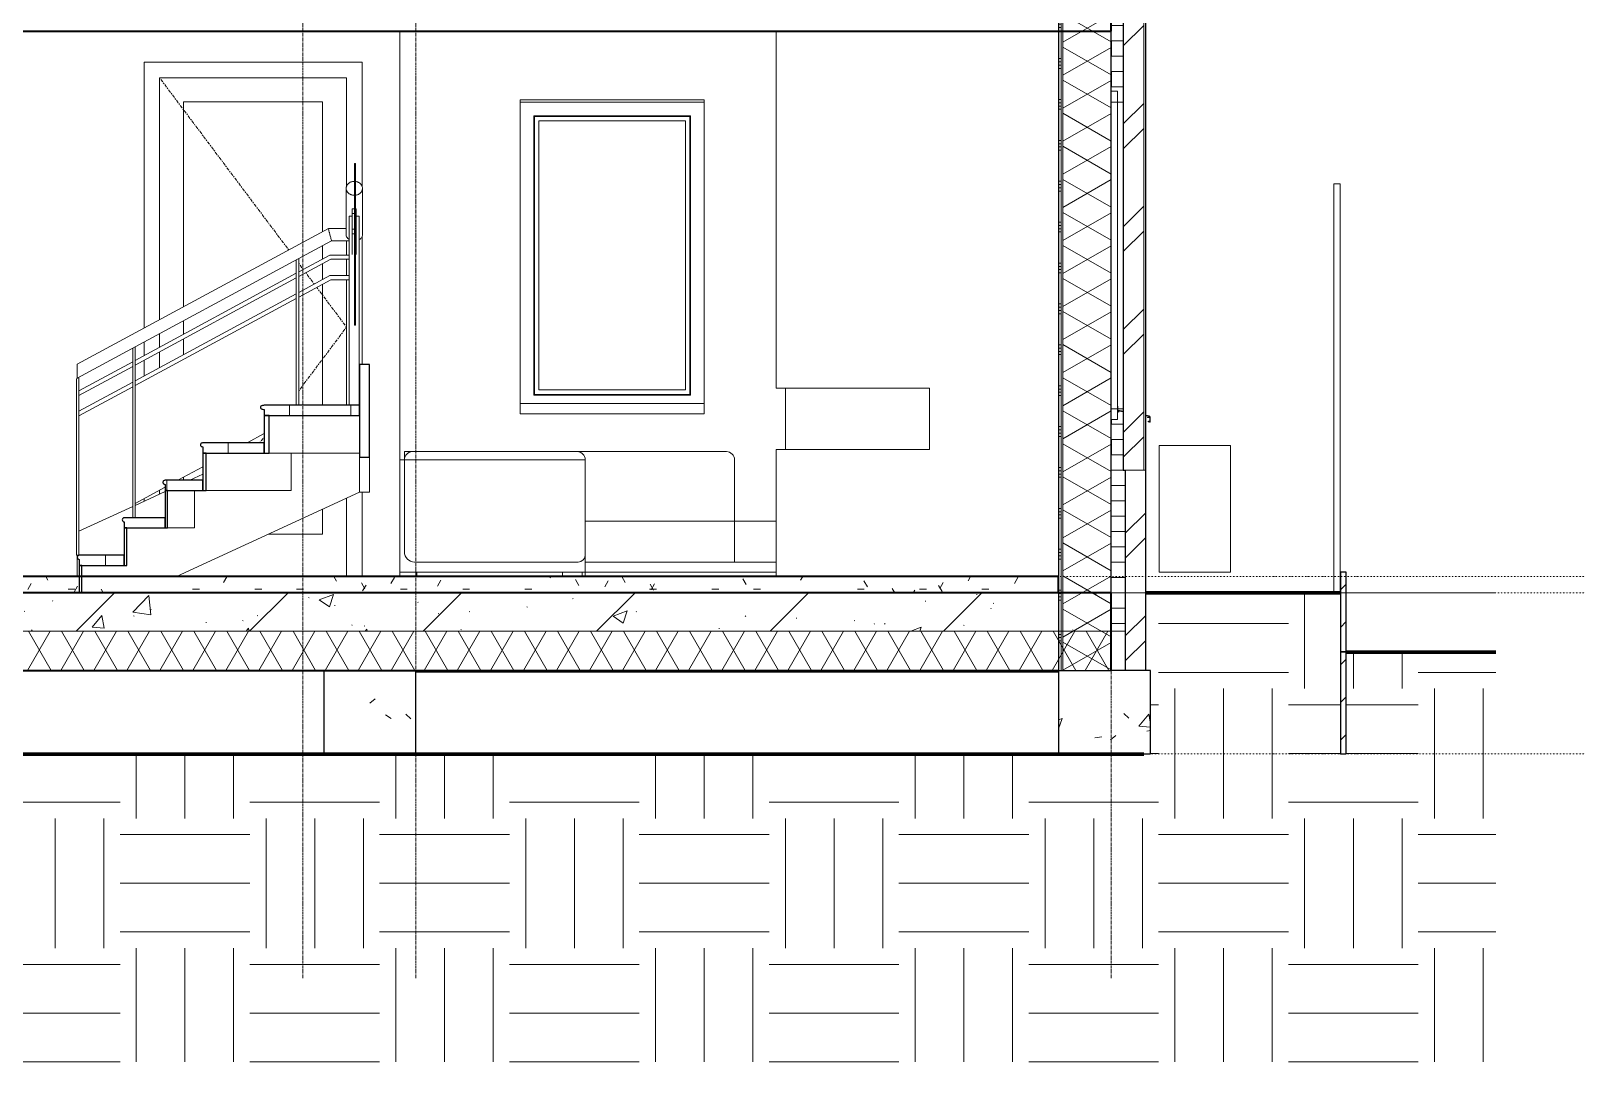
# Model space of a CAD drawing. Header units: millimetres. Extents: x -9562 to 7342, y -2295 to 12491.
# Drawn here: x -263 to 7342, y -2295 to 2747 of the extents above; entities that cross this region are included whole.
import ezdxf

# ---------------------------------------------------------------- set-up
doc = ezdxf.new("R2010")
doc.units = ezdxf.units.MM
for name, pattern in [('Centre', [31.75, 6.35, -4.7625, 15.875, -4.7625]), ('Dash dot', [15.875, 6.35, -4.7625, 0, -4.7625]), ('grid', [24, 15, -3, 3, -3]), ('IMPORT-HIDDEN _2_', [25, 12.5, -12.5])]:
    doc.linetypes.add(name, pattern=pattern)
for name, color, linetype, lineweight in [('A-DOOR', 31, 'Continuous', 9), ('A-DOOR-FRAM', 31, 'Continuous', 9), ('A-FLOR', 192, 'Continuous', 9), ('A-FLOR-HRAL', 11, 'Continuous', 9), ('A-FLOR-LEVL', 51, 'Continuous', 9), ('A-FLOR-MCUT', 51, 'Continuous', 9), ('A-FLOR-PATT', 8, 'Continuous', 35), ('A-GENM', 13, 'Continuous', 9), ('A-WALL', 113, 'Continuous', 9), ('A-WALL-PATT', 111, 'Continuous', 25), ('C-BLDG-PADS', 91, 'Continuous', 9), ('C-TOPO', 7, 'Continuous', 9), ('I-FURN', 30, 'Continuous', 9), ('I-WALL', 2, 'Continuous', 9), ('kaart_114279_503471_50_dwg', 8, 'Continuous', 9), ('PAND', 1, 'Continuous', 9), ('PERCEEL', 250, 'Continuous', 9), ('RASTERVERDELING', 55, 'IMPORT-HIDDEN _2_', 9), ('S-FNDN', 32, 'Continuous', 9), ('S-GRID', 1, 'Continuous', 9), ('S-STRS', 31, 'Continuous', 9)]:
    doc.layers.add(name, color=color, linetype=linetype, lineweight=lineweight)
pattern_1 = [(50, (-1098.65, 2150), (728.737, -63.756), [76.2, -838.2]), (355, (-1098.65, 2150), (-140.97, 764.23), [60.96, -670.56]), (100.451, (-1037.9, 2144.7), (587.77, 700.47), [64.76, -712.36]), (46.184, (-1098.65, 2353.2), (1084.32, -168.17), [114.3, -1257.3]), (96.636, (-1008.3, 2339.2), (949.61, 989.71), [97.14, -1068.54]), (351.184, (-1098.7, 2353.2), (949.62, 989.7), [91.44, -1005.84]), (21, (-997.05, 2302.4), (606.46, -409.06), [76.2, -838.2]), (326, (-997.05, 2302.4), (247.21, 736.75), [60.96, -670.56]), (71.451, (-946.5, 2268.3), (853.67, 327.685), [64.76, -712.36]), (37.5, (-1098.65, 2150), (12.355, 338.22), [33.528, -628.904, 33.528, -647.192, -673.1]), (37.5, (-1098.65, 2150), (12.355, 338.22), [-1343.152, 33.528, -639.572]), (7.5, (-1098.65, 2150), (267.279, 400.722), [33.528, -354.584, 33.528, -613.664, -256.54]), (7.5, (-1098.65, 2150), (267.279, 400.722), [-1035.304, 33.528, -223.012]), (327.5, (-1325.22, 2150), (542.363, -22.915), [33.528, -220.472, 33.528, -758.952, -1051.56]), (327.5, (-1325.22, 2150), (542.363, -22.915), [-1046.48, 33.53, -1018.03]), (317.5, (-1426.8, 2150), (592.517, 101.707), [33.528, -296.672, 33.528, -492.76, -746.76]), (317.5, (-1426.8, 2150), (592.517, 101.707), [-856.49, 33.53, -713.23])]
pattern_2 = [(45, (-1098.65, 2150), (-251.447, 251.447), []), (45, (-1098.65, 2531), (-251.447, 251.447), [])]
pattern_3 = [(90, (-1098.65, 2150), (-300, 2e-14), [])]
pattern_4 = [(0, (-1098.65, 2150), (635, 635), [635, -635]), (0, (-1098.65, 2388.1), (635, 635), [635, -635]), (0, (-1098.65, 2626.25), (635, 635), [635, -635]), (90, (-1019.3, 2705.6), (-635, 635), [635, -635]), (90, (-781.15, 2705.6), (-635, 635), [635, -635]), (90, (-543, 2705.6), (-635, 635), [635, -635])]

# ---------------------------------------------------------------- blocks, each defined once
blk = doc.blocks.new('Doors-Supa_Doors-100_Glass - 36 x 96-1442047-C-C')
at = {"layer": 'A-DOOR', "linetype": 'Centre'}
for p, q in [((997.1, 1676.4), (365.6, 2518.4)), ((1068.6, 1581), (1046.1, 1611)), ((1122, 1509.8), (1080.8, 1564.8)), ((1280, 1299.2), (1134.1, 1493.6)), ((1046.1, 987.4), (1280, 1299.2)), ((855.6, 733.3), (877.3, 762.3))]:
    blk.add_line(p, q, dxfattribs=at)
at = {"layer": 'A-DOOR'}
for p, q in [((483, 1398.6), (483, 2400.9)), ((483, 2400.9), (1162.5, 2400.9)), ((1162.5, 2400.9), (1162.5, 1765.8)), ((1162.5, 1697.6), (1162.5, 1632.6)), ((1162.5, 1608.9), (1162.5, 1531.7)), ((1162.5, 1508.9), (1162.5, 916.7)), ((483, 1264.5), (483, 1330.4)), ((483, 1164.5), (483, 1241.8)), ((483, 550), (483, 565.1)), ((1162.5, 408.2), (1162.5, 286.4)), ((1162.5, 286.4), (897.4, 286.4))]:
    blk.add_line(p, q, dxfattribs=at)
at = {"layer": 'A-DOOR-FRAM'}
for p, q in [((1356.2, 2594.6), (289.4, 2594.6)), ((289.4, 2594.6), (289.4, 1293.7)), ((1356.2, 1987.6), (1356.2, 2594.6)), ((365.6, 1335.1), (365.6, 2518.4)), ((365.6, 2518.4), (1280, 2518.4)), ((1280, 2518.4), (1280, 1987.8)), ((1280, 1721.2), (1280, 1651.2)), ((1356.2, 1115.9), (1356.2, 1742.8)), ((1280, 1631.2), (1280, 1551.2)), ((1280, 1531.2), (1280, 916.7)), ((289.4, 1225.7), (289.4, 1159.8)), ((365.6, 1201), (365.6, 1266.9)), ((365.6, 1101), (365.6, 1178.3)), ((289.4, 1137.1), (289.4, 1059.8)), ((289.4, 460.5), (289.4, 447.1)), ((365.6, 482.2), (365.6, 501.7)), ((1280, 462.2), (1280, 80)), ((1356.2, 80), (1356.2, 491.1))]:
    blk.add_line(p, q, dxfattribs=at)
blk = doc.blocks.new('Couch_-_Soft_Bench_Berto_Salotti_9473_0001 - Couch_-_Soft_Bench_Berto_Salotti_9473_0001-449050-C-C')
at = {"layer": 'I-FURN'}
for p, q in [((1602.8, 690), (1562.8, 690)), ((1562.8, 690), (1562.8, 650.7)), ((2407.8, 690), (1602.8, 690)), ((3137.8, 690), (2407.8, 690)), ((2447.8, 650), (1541, 650)), ((1562.8, 650), (1562.8, 200)), ((2447.8, 100), (2447.8, 650)), ((2447.8, 185), (2447.8, 650)), ((3177.8, 350), (3177.8, 650)), ((2507.8, 350), (2447.8, 350)), ((2507.8, 350), (3117.8, 350)), ((3177.8, 350), (3117.8, 350)), ((3177.8, 350), (3177.8, 150)), ((3237.8, 350), (3177.8, 350)), ((3177.8, 150), (3177.8, 350)), ((3237.8, 350), (3380.8, 350)), ((2447.8, 100), (1541, 100)), ((1612.8, 150), (2412.8, 150)), ((1623.8, 100), (1623.8, 80)), ((2336.7, 80), (2336.7, 100)), ((2432.8, 80), (2432.8, 100)), ((2447.8, 150), (3380.8, 150)), ((3380.8, 100), (2447.8, 100)), ((2447.8, 100), (2447.8, 80)), ((3117.8, 150), (2507.8, 150)), ((3380.8, 150), (3237.8, 150))]:
    blk.add_line(p, q, dxfattribs=at)
for centre, radius, start, end in [((1602.8, 650), 40, 90, 180), ((2407.8, 650), 40, 0, 90), ((3137.8, 650), 40, 0, 90), ((1612.8, 200), 50, 180, 270), ((2412.8, 185), 35, 270, 360)]:
    blk.add_arc(centre, radius, start, end, dxfattribs=at)
blk = doc.blocks.new('Railing - 50 x 12mm-673000-C-C')
at = {"layer": 'A-FLOR-HRAL'}
for p, q in [((-41.2, 1046.9), (-29.2, 1053.4)), ((-41.2, 183.3), (-41.2, 1046.9)), ((-29.2, 1053.4), (-29.2, 183.3)), ((-29.2, 183.3), (-41.2, 183.3))]:
    blk.add_line(p, q, dxfattribs=at)
blk = doc.blocks.new('Railing - 50 x 12mm-673010-C-C')
at = {"layer": 'A-FLOR-HRAL'}
for p, q in [((234.1, 1195.7), (246.1, 1202.2)), ((234.1, 366.7), (234.1, 1195.7)), ((246.1, 1202.2), (246.1, 366.7))]:
    blk.add_line(p, q, dxfattribs=at)
blk = doc.blocks.new('Railing - 800mm-673012-C-C')
at = {"layer": 'A-FLOR-HRAL'}
for p, q in [((877.3, 778.2), (794.3, 733.3)), ((577.8, 616.3), (455, 550)), ((392, 515.9), (246.1, 437.1))]:
    blk.add_line(p, q, dxfattribs=at)
blk = doc.blocks.new('Railing - 50 x 12mm-673014-C-C')
at = {"layer": 'A-FLOR-HRAL'}
for p, q in [((1034.1, 1628), (1046.1, 1634.5)), ((1034.1, 916.7), (1034.1, 1628)), ((1046.1, 1634.5), (1046.1, 916.7))]:
    blk.add_line(p, q, dxfattribs=at)
blk = doc.blocks.new('Railing - 50 x 12mm-673016-C-C')
at = {"layer": 'A-FLOR-HRAL'}
for p, q in [((1292.4, 1842), (1292.4, 916.7)), ((1307.4, 1842), (1292.4, 1842)), ((1342.4, 1842), (1327.4, 1842)), ((1342.4, 916.7), (1342.4, 1842))]:
    blk.add_line(p, q, dxfattribs=at)
blk = doc.blocks.new('Railing - 800mm-673018-C-C')
at = {"layer": 'A-FLOR-HRAL'}
for p, q in [((1319.1, 2099.1), (1319.1, 1413.1)), ((1324.1, 2099.1), (1319.1, 2099.1)), ((1324.1, 1413.1), (1324.1, 2099.1)), ((1319.1, 1413.1), (1319.1, 1308.1)), ((1324.1, 1413.1), (1319.1, 1413.1)), ((1324.1, 1308.1), (1324.1, 1413.1))]:
    blk.add_line(p, q, dxfattribs=at)
at = {"layer": 'A-FLOR-HRAL', "lineweight": 18}
blk.add_line((1319.1, 1308.1), (1324.1, 1308.1), dxfattribs=at)
blk = doc.blocks.new('Railing - Railing-654637-C-C')
at = {"layer": 'A-FLOR-HRAL'}
for p, q in [((1278, 1977.9), (1278, 1751.2)), ((1358, 1751.2), (1358, 1977.9)), ((1307.4, 1855.3), (1307.4, 1777.9)), ((1327.4, 1855.3), (1327.4, 1777.9)), ((1191.1, 1781.2), (-37.2, 1117.4)), ((1278.1, 1781.2), (1191.1, 1781.2)), ((1307.4, 1755.3), (1307.4, 1653.5)), ((1327.4, 1755.3), (1327.4, 1653.5)), ((-37.2, 1049.2), (1206.3, 1721.2)), ((1206.3, 1721.2), (1292.4, 1721.2)), ((1198.7, 1651.2), (1046.1, 1568.8)), ((1203.8, 1631.2), (1046.1, 1546)), ((1292.4, 1651.2), (1198.7, 1651.2)), ((1292.4, 1631.2), (1203.8, 1631.2)), ((1034.1, 1562.3), (246.1, 1136.4)), ((1034.1, 1539.5), (246.1, 1113.7)), ((1198.7, 1551.2), (1046.1, 1468.8)), ((1203.8, 1531.2), (1046.1, 1446)), ((1292.4, 1551.2), (1198.7, 1551.2)), ((1292.4, 1531.2), (1203.8, 1531.2)), ((1034.1, 1462.3), (246.1, 1036.4)), ((1034.1, 1439.5), (246.1, 1013.7)), ((234.1, 1130), (-29.2, 987.7)), ((234.1, 1107.2), (-29.2, 964.9)), ((234.1, 1030), (-29.2, 887.7)), ((234.1, 1007.2), (-29.2, 864.9))]:
    blk.add_line(p, q, dxfattribs=at)
at = {"layer": 'A-FLOR-HRAL', "lineweight": 18}
for p, q in [((1319.1, 1877.9), (1307.4, 1877.9)), ((1307.4, 1877.9), (1307.4, 1855.3)), ((1307.4, 1855.3), (1319.1, 1855.3)), ((1327.4, 1877.9), (1324.1, 1877.9)), ((1324.1, 1855.3), (1327.4, 1855.3)), ((1327.4, 1855.3), (1327.4, 1877.9)), ((1319.1, 1777.9), (1307.4, 1777.9)), ((1307.4, 1777.9), (1307.4, 1755.3)), ((1307.4, 1755.3), (1319.1, 1755.3)), ((1327.4, 1777.9), (1324.1, 1777.9)), ((1324.1, 1755.3), (1327.4, 1755.3)), ((1327.4, 1755.3), (1327.4, 1777.9))]:
    blk.add_line(p, q, dxfattribs=at)
for points, knots in [([(1318, 2011.9), (1315.2, 2011.9), (1309.7, 2011.4), (1301.6, 2009.2), (1294.1, 2005.5), (1288.9, 2001.4), (1285.6, 1997.9), (1283.6, 1995.4), (1282, 1992.8), (1280.6, 1990), (1279.4, 1987.1), (1278.4, 1983.1), (1278, 1980), (1278, 1977.9)], [0, 0, 0, 0, 0.142857, 0.285714, 0.428571, 0.571429, 0.625, 0.678571, 0.732143, 0.785714, 0.839286, 0.892857, 1, 1, 1, 1]), ([(1278, 1977.9), (1278, 1975.1), (1278.6, 1971), (1280.5, 1965.8), (1282.5, 1962.1), (1284.9, 1958.7), (1287.7, 1955.6), (1290.8, 1952.9), (1294.8, 1950.1), (1298.8, 1948), (1302.7, 1946.5), (1306.7, 1945.2), (1311.8, 1944.2), (1315.9, 1943.9), (1318, 1943.9)], [0, 0, 0, 0, 0.142857, 0.214286, 0.285714, 0.357143, 0.428571, 0.5, 0.571429, 0.678571, 0.732143, 0.785714, 0.892857, 1, 1, 1, 1]), ([(1324.1, 1944.3), (1324.9, 1944.4), (1328.3, 1945), (1334.4, 1946.6), (1341.9, 1950.3), (1347.1, 1954.4), (1350.4, 1957.9), (1352.4, 1960.4), (1354, 1963), (1355.4, 1965.8), (1356.6, 1968.7), (1357.6, 1972.7), (1358, 1975.8), (1358, 1977.9)], [0.1053479, 0.1053479, 0.1053479, 0.1053479, 0.1428571, 0.2857143, 0.4285714, 0.5714286, 0.625, 0.6785714, 0.7321429, 0.7857143, 0.8392857, 0.8928571, 1, 1, 1, 1]), ([(1358, 1977.9), (1358, 1980.7), (1357.4, 1984.8), (1355.5, 1990), (1353.5, 1993.7), (1351.1, 1997.1), (1348.3, 2000.2), (1345.2, 2002.9), (1341.2, 2005.7), (1337.2, 2007.8), (1333.4, 2009.3), (1329.3, 2010.6), (1326.3, 2011.2), (1324.2, 2011.5)], [0, 0, 0, 0, 0.1428571, 0.2142857, 0.2857143, 0.3571429, 0.4285714, 0.5, 0.5714286, 0.6785714, 0.7321429, 0.7857143, 0.8928571, 0.8928571, 0.8928571, 0.8928571])]:
    blk.add_open_spline(points, degree=3, knots=knots, dxfattribs=at)
at = {"layer": 'A-FLOR-HRAL'}
for points, knots in [([(1198.7, 1751.2), (1198.2, 1753.5), (1197, 1758), (1194.9, 1766.5), (1192.8, 1774.6), (1191.4, 1780.1), (1191.1, 1781.2), (1191.1, 1781.2)], [0, 0, 0, 0, 0.142857, 0.285714, 0.571429, 0.785714, 1, 1, 1, 1]), ([(1206.3, 1721.2), (1206.3, 1721.2), (1205.8, 1723.3), (1203.8, 1731.2), (1201.3, 1741.1), (1199.6, 1747.9), (1198.7, 1751.2)], [0, 0, 0, 0, 0.285714, 0.571429, 0.785714, 1, 1, 1, 1]), ([(1292.3, 1728.2), (1290.3, 1729.5), (1285.2, 1733.4), (1279.5, 1741.1), (1278, 1747.9), (1278, 1751.2)], [0.4436754, 0.4436754, 0.4436754, 0.4436754, 0.5714286, 0.7857143, 1, 1, 1, 1]), ([(1358, 1751.2), (1358, 1749), (1357.3, 1744.5), (1353.4, 1736), (1347.6, 1730.6), (1342.9, 1727.8)], [0, 0, 0, 0, 0.1428571, 0.2857143, 0.5714286, 0.5714286, 0.5714286, 0.5714286]), ([(-37.2, 1083.3), (-37.2, 1085.9), (-37.2, 1091), (-37.2, 1098.3), (-37.2, 1104.8), (-37.2, 1111.1), (-37.2, 1115.2), (-37.2, 1117.1), (-37.2, 1117.4), (-37.2, 1117.4)], [0, 0, 0, 0, 0.142857, 0.285714, 0.428571, 0.571429, 0.785714, 0.892857, 1, 1, 1, 1]), ([(-37.2, 1049.2), (-37.2, 1049.2), (-37.2, 1049.8), (-37.2, 1052.4), (-37.2, 1056.4), (-37.2, 1062.8), (-37.2, 1070.2), (-37.2, 1077.6), (-37.2, 1081.4), (-37.2, 1083.3)], [0, 0, 0, 0, 0.142857, 0.285714, 0.428571, 0.571429, 0.785714, 0.892857, 1, 1, 1, 1])]:
    blk.add_open_spline(points, degree=3, knots=knots, dxfattribs=at)
for name in ['Railing - 800mm-673018-C-C', 'Railing - 50 x 12mm-673016-C-C', 'Railing - 50 x 12mm-673014-C-C', 'Railing - 50 x 12mm-673010-C-C', 'Railing - 50 x 12mm-673000-C-C', 'Railing - 800mm-673012-C-C']:
    blk.add_blockref(name, (0, 0))
blk = doc.blocks.new('Top Rail Type - Top Rail_Internal_-654664-C-C')
at = {"layer": 'A-FLOR-HRAL'}
for p, q in [((1278, 1977.9), (1278, 1751.2)), ((1358, 1751.2), (1358, 1977.9)), ((1191.1, 1781.2), (-37.2, 1117.4)), ((1278.1, 1781.2), (1191.1, 1781.2)), ((-37.2, 1049.2), (1206.3, 1721.2)), ((1206.3, 1721.2), (1292.4, 1721.2))]:
    blk.add_line(p, q, dxfattribs=at)
for points, knots in [([(1318, 2011.9), (1315.2, 2011.9), (1309.7, 2011.4), (1301.6, 2009.2), (1294.1, 2005.5), (1288.9, 2001.4), (1285.6, 1997.9), (1283.6, 1995.4), (1282, 1992.8), (1280.6, 1990), (1279.4, 1987.1), (1278.4, 1983.1), (1278, 1980), (1278, 1977.9)], [0, 0, 0, 0, 0.142857, 0.285714, 0.428571, 0.571429, 0.625, 0.678571, 0.732143, 0.785714, 0.839286, 0.892857, 1, 1, 1, 1]), ([(1278, 1977.9), (1278, 1975.1), (1278.6, 1971), (1280.5, 1965.8), (1282.5, 1962.1), (1284.9, 1958.7), (1287.7, 1955.6), (1290.8, 1952.9), (1294.8, 1950.1), (1298.8, 1948), (1302.7, 1946.5), (1306.7, 1945.2), (1311.8, 1944.2), (1315.9, 1943.9), (1318, 1943.9)], [0, 0, 0, 0, 0.142857, 0.214286, 0.285714, 0.357143, 0.428571, 0.5, 0.571429, 0.678571, 0.732143, 0.785714, 0.892857, 1, 1, 1, 1]), ([(1324.1, 1944.3), (1324.9, 1944.4), (1328.3, 1945), (1334.4, 1946.6), (1341.9, 1950.3), (1347.1, 1954.4), (1350.4, 1957.9), (1352.4, 1960.4), (1354, 1963), (1355.4, 1965.8), (1356.6, 1968.7), (1357.6, 1972.7), (1358, 1975.8), (1358, 1977.9)], [0.1053479, 0.1053479, 0.1053479, 0.1053479, 0.1428571, 0.2857143, 0.4285714, 0.5714286, 0.625, 0.6785714, 0.7321429, 0.7857143, 0.8392857, 0.8928571, 1, 1, 1, 1]), ([(1358, 1977.9), (1358, 1980.7), (1357.4, 1984.8), (1355.5, 1990), (1353.5, 1993.7), (1351.1, 1997.1), (1348.3, 2000.2), (1345.2, 2002.9), (1341.2, 2005.7), (1337.2, 2007.8), (1333.4, 2009.3), (1329.3, 2010.6), (1326.3, 2011.2), (1324.2, 2011.5)], [0, 0, 0, 0, 0.1428571, 0.2142857, 0.2857143, 0.3571429, 0.4285714, 0.5, 0.5714286, 0.6785714, 0.7321429, 0.7857143, 0.8928571, 0.8928571, 0.8928571, 0.8928571]), ([(1198.7, 1751.2), (1198.2, 1753.5), (1197, 1758), (1194.9, 1766.5), (1192.8, 1774.6), (1191.4, 1780.1), (1191.1, 1781.2), (1191.1, 1781.2)], [0, 0, 0, 0, 0.142857, 0.285714, 0.571429, 0.785714, 1, 1, 1, 1]), ([(1206.3, 1721.2), (1206.3, 1721.2), (1205.8, 1723.3), (1203.8, 1731.2), (1201.3, 1741.1), (1199.6, 1747.9), (1198.7, 1751.2)], [0, 0, 0, 0, 0.285714, 0.571429, 0.785714, 1, 1, 1, 1]), ([(1292.3, 1728.2), (1290.3, 1729.5), (1285.2, 1733.4), (1279.5, 1741.1), (1278, 1747.9), (1278, 1751.2)], [0.4436754, 0.4436754, 0.4436754, 0.4436754, 0.5714286, 0.7857143, 1, 1, 1, 1]), ([(1358, 1751.2), (1358, 1749), (1357.3, 1744.5), (1353.4, 1736), (1347.6, 1730.6), (1342.9, 1727.8)], [0, 0, 0, 0, 0.1428571, 0.2857143, 0.5714286, 0.5714286, 0.5714286, 0.5714286]), ([(-37.2, 1083.3), (-37.2, 1085.9), (-37.2, 1091), (-37.2, 1098.3), (-37.2, 1104.8), (-37.2, 1111.1), (-37.2, 1115.2), (-37.2, 1117.1), (-37.2, 1117.4), (-37.2, 1117.4)], [0, 0, 0, 0, 0.142857, 0.285714, 0.428571, 0.571429, 0.785714, 0.892857, 1, 1, 1, 1]), ([(-37.2, 1049.2), (-37.2, 1049.2), (-37.2, 1049.8), (-37.2, 1052.4), (-37.2, 1056.4), (-37.2, 1062.8), (-37.2, 1070.2), (-37.2, 1077.6), (-37.2, 1081.4), (-37.2, 1083.3)], [0, 0, 0, 0, 0.142857, 0.285714, 0.428571, 0.571429, 0.785714, 0.892857, 1, 1, 1, 1])]:
    blk.add_open_spline(points, degree=3, knots=knots, dxfattribs=at)
blk = doc.blocks.new('kaart_114279_503471_50_dwg-1497297-C-C')
at = {"layer": 'PAND', "flags": 128}
for points in [[(-5721.6, 0), (219.6, 0), (-1141.1, 0), (-6922, 0)], [(-3309.2, 0), (4734, 0), (4869.2, 0)], [(5019.2, 0), (5085.1, 0), (5019.2, 0)]]:
    blk.add_lwpolyline(points, dxfattribs=at)
at = {"layer": 'PERCEEL'}
blk.add_line((6901.5, 0), (6535.5, 0), dxfattribs=at)
at = {"layer": 'PERCEEL', "flags": 128}
for points in [[(-6922, 0), (1737.3, 0), (6535.5, 0), (6515.4, 0), (6142, 0)], [(-6833.7, 0), (-6658.3, 0), (-3428.6, 0), (-3386.5, 0), (4330.7, 0), (5673.9, 0), (1737.3, 0), (-6922, 0)], [(6901.5, 0), (5673.9, 0), (4330.7, 0), (-3386.5, 0), (-2931, 0), (6901.5, 0)], [(6535.5, 0), (1737.3, 0), (5673.9, 0), (6901.5, 0)], [(6142, 0), (6515.4, 0), (6535.5, 0), (6901.5, 0)]]:
    blk.add_lwpolyline(points, dxfattribs=at)
at = {"layer": 'RASTERVERDELING'}
blk.add_line((-6922, 0), (6901.5, 0), dxfattribs=at)
blk = doc.blocks.new('KOZIJN_TYPE_B vast raam - KOZIJN_TYPE_B vast raam-2988333-C-C')
at = {"layer": 'A-GENM'}
for p, q in [((5050.2, 2453), (5019.2, 2453)), ((5050.2, 2400), (5050.2, 2453)), ((5019.2, 2400), (5050.2, 2400)), ((5050.2, 900), (5050.2, 2400)), ((5050.2, 2400), (5079.2, 2400)), ((5050.2, 900), (5019.2, 900)), ((5019.2, 847), (5050.2, 847)), ((5050.2, 847), (5050.2, 900)), ((5079.2, 900), (5050.2, 900))]:
    blk.add_line(p, q, dxfattribs=at)
blk = doc.blocks.new('EB_Boiler_stiebel_eltron_buitenunit - EB_Boiler_stiebel_eltron_buitenunit-1706381-C-C')
at = {"layer": 'A-GENM'}
for p, q in [((5254.2, 720), (5604.2, 720)), ((5254.2, 100), (5254.2, 720)), ((5604.2, 720), (5604.2, 100)), ((5604.2, 100), (5254.2, 100))]:
    blk.add_line(p, q, dxfattribs=at)
blk = doc.blocks.new('41_ISR_lb_vebo_waterslag_10_graden - WS60 160-1703960-C-C')
at = {"layer": 'A-GENM'}
for p, q in [((5051.9, 912), (5050.3, 912)), ((5050.3, 900), (5050.3, 884)), ((5050.3, 884), (5057.5, 882.7)), ((5051.9, 892.3), (5051.9, 912)), ((5079.2, 887.4), (5051.9, 892.3)), ((5051.9, 885.3), (5051.9, 890.2)), ((5051.9, 890.2), (5079.2, 885.4)), ((5057.6, 884.3), (5051.9, 885.3)), ((5057.5, 882.7), (5057.6, 884.3)), ((5206.2, 865.1), (5189.2, 868)), ((5189.2, 866), (5204.1, 863.4)), ((5204.1, 858.7), (5197.7, 859.3)), ((5197.7, 859.3), (5197.7, 857.7)), ((5197.7, 857.7), (5205.7, 857)), ((5200.4, 835.5), (5200.4, 838.4)), ((5200.4, 838.4), (5201.3, 838.4)), ((5201.3, 838.4), (5200.4, 838.4)), ((5200.4, 838.4), (5200.4, 835.5)), ((5201.3, 838.4), (5201.9, 836.9)), ((5201.9, 836.9), (5201.3, 838.4)), ((5201.9, 836.9), (5204.1, 836.5)), ((5204.1, 836.5), (5201.9, 836.9)), ((5204.1, 863.4), (5204.1, 858.7)), ((5205.7, 839.6), (5204.1, 839.9)), ((5204.1, 839.9), (5204.1, 836.5)), ((5205.7, 857), (5205.7, 863.5)), ((5205.7, 836.2), (5205.7, 839.6)), ((5208.7, 860.1), (5208.7, 837.4)), ((5210.3, 837.3), (5210.3, 860.1)), ((5200.4, 835.5), (5206.8, 834.4)), ((5205.7, 836.2), (5207, 836)), ((5207, 836), (5205.7, 836.2))]:
    blk.add_line(p, q, dxfattribs=at)
for centre, radius, start, end in [((5205.3, 860.1), 3.4, 0, 83.24574), ((5205.3, 860.1), 3.4, 0, 83.24574), ((5205.3, 860.1), 5, 0, 80), ((5205.3, 860.1), 5, 0, 80), ((5207.3, 837.3), 3, 260.00944, 0), ((5207.3, 837.3), 3, 260.00944, 0), ((5207.3, 837.4), 1.42, 259.98087, 0), ((5207.3, 837.4), 1.42, 259.98087, 0)]:
    blk.add_arc(centre, radius, start, end, dxfattribs=at)
blk = doc.blocks.new('42_ISR_lb_vensterbank - 42_ISR_lb_vensterbank 280-1707394-C-C')
at = {"layer": 'A-GENM'}
for p, q in [((3029.2, 925), (2129.2, 925)), ((2129.2, 925), (2129.2, 910)), ((3029.2, 910), (3029.2, 925)), ((2129.2, 890), (2129.2, 910)), ((2129.2, 890), (2129.2, 875)), ((2129.2, 875), (3029.2, 875)), ((3029.2, 910), (3029.2, 890)), ((3029.2, 875), (3029.2, 890))]:
    blk.add_line(p, q, dxfattribs=at)

msp = doc.modelspace()

# ---------------------------------------------------------------- hatches: boundary and pattern name
at = {"layer": 'A-FLOR-PATT', "lineweight": 9}
h = msp.add_hatch(dxfattribs=at)
h.set_pattern_fill('FP_30', color=256, style=0, pattern_type=2)
h.set_pattern_definition([(0, (-1098.65, 2150), (406.4, 101.6), [33.528, -271.272, 33.528, -271.272, -1625.6]), (0, (-1098.65, 2150), (406.4, 101.6), [-609.6, 33.528, -576.072, 33.528, -271.272, -711.2]), (0, (-1098.65, 2150), (406.4, 101.6), [-1524, 33.528, -169.672, 33.528, -474.472]), (120, (-946.25, 2200.8), (-291.1882, 301.1527), [33.528, -271.272, 33.528, -271.272, -1625.6]), (120, (-946.25, 2200.8), (-291.1882, 301.1527), [-609.6, 33.528, -576.072, 33.528, -271.272, -711.2]), (120, (-946.25, 2200.8), (-291.1882, 301.1527), [-1524, 33.528, -169.672, 33.528, -474.472]), (240, (-895.46, 2404), (-115.2118, -402.7527), [33.528, -271.272, 33.528, -271.272, -1625.6]), (240, (-895.46, 2404), (-115.2118, -402.7527), [-609.6, 33.528, -576.072, 33.528, -271.272, -711.2]), (240, (-895.46, 2404), (-115.2118, -402.7527), [-1524, 33.528, -169.672, 33.528, -474.472])])
h.paths.add_polyline_path([(-4237.2, 0), (4762.7, 0), (4762.7, 80), (-4237.2, 80), (-4237.2, 15.4)])
h = msp.add_hatch(dxfattribs=at)
h.set_pattern_fill('FP_8', color=256, style=0, pattern_type=2)
h.set_pattern_definition([(45, (-1098.65, 2150), (-424.264, 424.264), []), (50, (-1098.65, 2150), (717.26, -62.75), [75, -825]), (355, (-1098.65, 2150), (-138.75, 752.19), [60, -660]), (100.451, (-1038.9, 2144.8), (578.514, 689.436), [63.74, -701.14]), (46.184, (-1098.65, 2350), (1067.24, -165.52), [112.5, -1237.5]), (96.636, (-1009.7, 2336.2), (934.66, 974.12), [95.61, -1051.71]), (351.184, (-1098.7, 2350), (934.67, 974.12), [90, -990]), (21, (-998.65, 2300), (596.907, -402.62), [75, -825]), (326, (-998.65, 2300), (243.316, 725.15), [60, -660]), (71.451, (-948.9, 2266.45), (840.225, 322.525), [63.74, -701.14]), (37.5, (-1098.65, 2150), (12.16, 332.894), [3.353, -648.647, 3.353, -666.647, -662.5]), (37.5, (-1098.65, 2150), (12.16, 332.894), [-1322, 3.353, -659.147]), (7.5, (-1098.65, 2150), (263.07, 394.412), [3.353, -378.647, 3.353, -633.647, -252.5]), (7.5, (-1098.65, 2150), (263.07, 394.412), [-1019, 3.353, -249.147]), (327.5, (-1321.65, 2150), (533.822, -22.555), [3.353, -246.647, 3.353, -776.647, -1035]), (327.5, (-1321.65, 2150), (533.822, -22.555), [-1030, 3.353, -1031.647]), (317.5, (-1421.65, 2150), (583.186, 100.105), [3.353, -321.647, 3.353, -514.647, -735]), (317.5, (-1421.65, 2150), (583.186, 100.105), [-843, 3.353, -731.647]), (317.5, (-1421.65, 2150), (583.186, 100.105), [3.353, -321.647, 3.353, -514.647, -735]), (317.5, (-1421.65, 2150), (583.186, 100.105), [-843, 3.353, -731.647])])
h.paths.add_polyline_path([(-4493.7, -188), (5019.2, -188), (5019.2, 0), (-4493.7, 0), (-4493.7, -100.1)])
h = msp.add_hatch(dxfattribs=at)
h.set_pattern_fill('FP_7', color=256, angle=-30, style=0, pattern_type=2)
h.set_pattern_definition([(240, (262.75, 0.0004), (121.2436, -70), []), (300, (262.75, 0.0004), (121.2436, 70), [])])
h.paths.add_polyline_path([(-4493.7, -380), (5019.2, -380), (5019.2, -188), (-4493.7, -188), (-4493.7, -215.6)])
at = {"layer": 'A-WALL-PATT', "lineweight": 9}
h = msp.add_hatch(dxfattribs=at)
h.set_pattern_fill('FP_6', color=256, style=0, pattern_type=2)
h.set_pattern_definition([(360, (4762.73, 3812.26), (4e-13, 200), []), (360, (4762.73, 3796.26), (4e-13, 200), []), (360, (4762.73, 3780.26), (4e-13, 200), []), (360, (4762.73, 3764.26), (4e-13, 200), [])])
h.paths.add_polyline_path([(4775.2, -380), (4775.2, 7657.8), (4762.7, 7657.8), (4762.8, 5662), (4767.8, 5662), (4767.8, 2962), (4762.7, 2962), (4762.7, -380)])
h = msp.add_hatch(dxfattribs=at)
h.set_pattern_fill('FP_5', color=256, angle=-30, style=0, pattern_type=2)
h.set_pattern_definition([(330, (4762.73, 3812.26), (70, 121.2436), []), (30, (4762.73, 3812.26), (-70, 121.2436), [])])
h.paths.add_polyline_path([(5019.2, -380), (5019.2, 7657.8), (4784.2, 7657.8), (4784.2, -380)])
h = msp.add_hatch(dxfattribs=at)
h.set_pattern_fill('FP_16', color=256, style=0, pattern_type=2)
h.set_pattern_definition(pattern_2)
h.paths.add_polyline_path([(5089.2, 600), (5179.2, 600), (5179.2, 4467.2), (5079.2, 4467.2), (5079.2, 600)])
h = msp.add_hatch(dxfattribs=at)
h.set_pattern_fill('FP_15', color=256, style=0, pattern_type=2)
h.set_pattern_definition([(0, (5134.23, 0), (0, 75), []), (90, (5134.23, 0), (-112.5, 75), [75, -75])])
h.paths.add_polyline_path([(5051.9, 890.2), (5051.9, 885.3), (5057.6, 884), (5057.5, 882.7), (5050.3, 884), (5051.8, 890)])
h.paths.add_polyline_path([(5051.9, 892.3), (5079.2, 887.4), (5079.2, 900), (5051.9, 900)])
h.paths.add_polyline_path([(5079.2, 600), (5079.2, 885.4), (5051.9, 890.2), (5051.4, 890), (5050.3, 890), (5050.2, 847), (5019.2, 847), (5019.2, 600)])
h.paths.add_polyline_path([(5069.2, 2400), (5079.2, 2400), (5079.2, 3652.1), (5019.2, 3652.1), (5019.2, 2453), (5050.2, 2453), (5050.2, 2400), (5052.2, 2400)])
h = msp.add_hatch(dxfattribs=at)
h.set_pattern_fill('FP_18', color=256, style=0, pattern_type=2)
h.set_pattern_definition([(0, (1739.26, 0), (0, 75), []), (90, (1739.26, 0), (-112.5, 75), [75, -75])])
h.paths.add_polyline_path([(5019.2, -188), (5089.2, -188), (5089.2, 600), (5019.2, 600), (5019.2, 0)])
h = msp.add_hatch(dxfattribs=at)
h.set_pattern_fill('FP_16', color=256, style=0, pattern_type=2)
h.set_pattern_definition(pattern_2)
h.paths.add_polyline_path([(5173.6, -380), (5189.2, -380), (5189.2, 600), (5089.2, 600), (5089.2, -380)])
h = msp.add_hatch(dxfattribs=at)
h.set_pattern_fill('FP_34', color=256, style=0, pattern_type=2)
h.set_pattern_definition([(45, (-1098.65, 2150), (-91.9239, 91.9239), [])])
h.paths.add_polyline_path([(6170, -788), (6170, 100), (6142, 100), (6142, -788)])
h = msp.add_hatch(dxfattribs=at)
h.set_pattern_fill('FP_9', color=256, style=0, pattern_type=2)
h.set_pattern_definition(pattern_1)
h.paths.add_polyline_path([(1619.5, -788), (1619.5, -380), (1169.5, -380), (1169.5, -788)])
h = msp.add_hatch(dxfattribs=at)
h.set_pattern_fill('FP_9', color=256, style=0, pattern_type=2)
h.set_pattern_definition(pattern_1)
h.paths.add_polyline_path([(5212.8, -788), (5212.8, -380), (4762.8, -380), (4762.8, -788)])
at = {"layer": 'C-TOPO'}
h = msp.add_hatch(dxfattribs=at)
h.set_pattern_fill('FP_28', color=256, style=0, pattern_type=2)
h.set_pattern_definition(pattern_4)
h.paths.add_polyline_path([(5212.8, -2294.8), (6142, -2294.8), (6142, 0), (5189.2, 0), (5189.2, -380), (5212.8, -380), (5212.8, -788), (5179.2, -788), (5179.2, -2294.8)])
h = msp.add_hatch(dxfattribs=at)
h.set_pattern_fill('FP_28', color=256, style=0, pattern_type=2)
h.set_pattern_definition(pattern_4)
h.paths.add_polyline_path([(6142, -2294.8), (6901.5, -2294.8), (6901.5, -290.2), (6170, -290.2), (6170, -788), (6142, -788)])
h = msp.add_hatch(dxfattribs=at)
h.set_pattern_fill('FP_28', color=256, style=0, pattern_type=2)
h.set_pattern_definition(pattern_4)
h.paths.add_polyline_path([(3445.7, -2294.8), (5179.2, -2294.8), (5179.2, -790.2), (-4663.7, -790.2), (-4663.7, -2294.8), (2417.1, -2294.8)])
at = {"layer": 'S-STRS'}
h = msp.add_hatch(dxfattribs=at)
h.set_pattern_fill('FP_19', color=256, style=0, pattern_type=2)
h.set_pattern_definition(pattern_3)
h.paths.add_polyline_path([(1342.8, 866.7), (1342.8, 916.7), (869.6, 915.8), (863.2, 913.4), (859.3, 909.8), (859.3, 903.6), (863.2, 900), (869.6, 897.5), (877.3, 896.7), (877.3, 866.7), (1285.7, 866.7)])
h = msp.add_hatch(dxfattribs=at)
h.set_pattern_fill('FP_19', color=256, style=0, pattern_type=2)
h.set_pattern_definition(pattern_3)
h.paths.add_polyline_path([(577.8, 683.3), (877.3, 683.3), (877.3, 733.3), (572.1, 732.2), (567.6, 729), (566.2, 726.9), (566.2, 719.8), (569.6, 715.8), (574.8, 713.6), (577.8, 713.3), (577.8, 708.5)])
h = msp.add_hatch(dxfattribs=at)
h.set_pattern_fill('FP_19', color=256, style=0, pattern_type=2)
h.set_pattern_definition(pattern_3)
h.paths.add_polyline_path([(475.8, 500), (577.8, 500), (577.8, 550), (387.2, 548.9), (383.5, 545.7), (382.4, 543.5), (383.5, 534.3), (387.2, 531.1), (392, 530), (392, 500), (421.8, 500)])
h = msp.add_hatch(dxfattribs=at)
h.set_pattern_fill('FP_19', color=256, style=0, pattern_type=2)
h.set_pattern_definition(pattern_3)
h.paths.add_polyline_path([(-10.2, 133.3), (192.8, 133.3), (192.8, 183.3), (-27.2, 183.3), (-35.9, 178.3), (-35.9, 168.3), (-27.2, 163.3), (-27.2, 133.3)])

# ---------------------------------------------------------------- linework, layer by layer
at = {"layer": 'A-FLOR', "lineweight": 35}
for p, q in [((5019.2, 2747), (5019.2, 3000)), ((-4493.7, 2747), (5019.2, 2747)), ((4762.7, 80), (-1234.2, 80)), ((4762.7, 0), (4762.7, 80)), ((5019.2, 0), (-4493.7, 0)), ((5019.2, -380), (5019.2, 0)), ((-4237.2, -380), (4762.8, -380))]:
    msp.add_line(p, q, dxfattribs=at)
at = {"layer": 'A-FLOR-LEVL', "linetype": 'Dash dot'}
for p, q in [((-7482.7, 80), (7342, 80)), ((-7482.7, 0), (7342, 0)), ((-7482.7, -788), (7342, -788))]:
    msp.add_line(p, q, dxfattribs=at)
at = {"layer": 'A-FLOR-MCUT'}
msp.add_line((5019.2, -188), (-4493.7, -188), dxfattribs=at)
at = {"layer": 'A-GENM'}
for p, q in [((3029.2, 2400), (2129.2, 2400)), ((2196.2, 2333), (2962.2, 2333)), ((2196.2, 2333), (2196.2, 967)), ((2959.2, 2330), (2199.2, 2330)), ((2199.2, 2330), (2199.2, 970.2)), ((2221.2, 2308), (2937.2, 2308)), ((2221.2, 992.2), (2221.2, 2308)), ((2937.2, 2308), (2937.2, 992.2)), ((2959.2, 970.2), (2959.2, 2330)), ((2962.2, 967), (2962.2, 2333)), ((2221.2, 992.2), (2937.2, 992.2)), ((2962.2, 967), (2196.2, 967)), ((2959.2, 970.2), (2199.2, 970.2))]:
    msp.add_line(p, q, dxfattribs=at)
at = {"layer": 'A-WALL', "lineweight": 25}
for p, q in [((5079.2, 7687.2), (5079.2, 600)), ((5189.2, -380), (5189.2, 4467.2)), ((5079.2, 600), (5089.2, 600)), ((5089.2, 600), (5089.2, -380)), ((6170, 100), (6142, 100)), ((6142, 100), (6142, -788)), ((6170, -788), (6170, 100)), ((6142, -788), (6170, -788))]:
    msp.add_line(p, q, dxfattribs=at)
at = {"layer": 'A-WALL'}
for p, q in [((4775.2, -380), (4775.2, 7657.8)), ((4784.2, -380), (4784.2, 7657.8)), ((5179.2, 4467.2), (5179.2, 600)), ((6109.6, 0), (6109.6, 2000)), ((6139.6, 2000), (6109.6, 2000)), ((6139.6, 2000), (6139.6, 0)), ((5019.2, 600), (5079.2, 600)), ((5189.2, 600), (5089.2, 600)), ((5019.2, -188), (5089.2, -188)), ((1169.5, -788), (1169.5, -790.2))]:
    msp.add_line(p, q, dxfattribs=at)
at = {"layer": 'C-BLDG-PADS', "lineweight": 18}
for p, q in [((6901.5, -288), (6142, -288)), ((6142, -290), (6901.5, -290)), ((-4663.7, -790), (5179.2, -790)), ((4762.8, -788), (-4237.2, -788)), ((5179.2, -790), (5179.2, -788))]:
    msp.add_line(p, q, dxfattribs=at)
at = {"layer": 'C-TOPO', "lineweight": 70}
for p, q in [((5189.2, 0), (5764.8, 0)), ((5764.8, 0), (6142, 0)), ((6901.5, -290.2), (6170, -290.2)), ((-1651.4, -790.2), (1255.8, -790.2)), ((1255.8, -790.2), (2417.1, -790.2)), ((2417.1, -790.2), (5179.2, -790.2)), ((5179.2, -790.2), (5179.2, -788)), ((5179.2, -790.2), (5179.2, -788))]:
    msp.add_line(p, q, dxfattribs=at)
at = {"layer": 'C-TOPO'}
for p, q in [((5189.2, 0), (5764.8, 0)), ((5764.8, 0), (6142, 0)), ((6901.5, -290.2), (6170, -290.2)), ((1255.8, -790.2), (-1651.4, -790.2)), ((1255.8, -790.2), (2417.1, -790.2)), ((1789.3, -790.2), (1789.3, -788)), ((1789.3, -788), (1789.3, -790.2)), ((5179.2, -790.2), (2417.1, -790.2)), ((5179.2, -788), (5179.2, -790.2)), ((5179.2, -788), (5179.2, -790.2))]:
    msp.add_line(p, q, dxfattribs=at)
at = {"layer": 'I-WALL', "lineweight": 25}
for p, q in [((5019.2, 0), (5019.2, 7657.8)), ((4762.7, 2962), (4762.7, -380)), ((4762.8, -380), (5019.2, -380))]:
    msp.add_line(p, q, dxfattribs=at)
at = {"layer": 'I-WALL'}
for p, q in [((1541, 80), (1541, 2747)), ((3380.8, 1000), (3380.8, 2747)), ((2129.2, 2410), (3029.2, 2410)), ((2129.2, 925), (2129.2, 2410)), ((3029.2, 2410), (3029.2, 925)), ((3380.8, 1000), (4130.7, 1000)), ((3427.8, 700), (3427.8, 1000)), ((4130.7, 1000), (4130.7, 700)), ((3380.8, 80), (3380.8, 700)), ((4130.7, 700), (3380.8, 700))]:
    msp.add_line(p, q, dxfattribs=at)
at = {"layer": 'S-FNDN', "lineweight": 25}
for p, q in [((1169.5, -380), (1169.5, -788)), ((1619.5, -788), (1619.5, -380)), ((4762.8, -380), (4762.8, -788)), ((5212.8, -380), (5019.2, -380)), ((5212.8, -788), (5212.8, -380)), ((1169.5, -788), (1619.5, -788)), ((4762.8, -788), (5212.8, -788))]:
    msp.add_line(p, q, dxfattribs=at)
at = {"layer": 'S-FNDN'}
for p, q in [((1812.8, -380), (1812.8, -388)), ((4762.8, -388), (1619.5, -388))]:
    msp.add_line(p, q, dxfattribs=at)
at = {"layer": 'S-GRID', "linetype": 'grid'}
for p, q in [((5019.2, -1885.9), (5019.2, 10087.6)), ((1066.3, -1885.9), (1066.3, 8817.6)), ((1619.3, -1885.9), (1619.3, 8817.6))]:
    msp.add_line(p, q, dxfattribs=at)
at = {"layer": 'S-STRS', "lineweight": 25}
for p, q in [((1392.8, 1115.9), (1342.8, 1115.9)), ((1342.8, 1115.9), (1342.8, 662.6)), ((1392.8, 662.6), (1392.8, 1115.9)), ((1342.8, 916.7), (877.3, 916.7)), ((1342.8, 866.7), (1342.8, 916.7)), ((877.3, 896.7), (877.3, 866.7)), ((877.3, 866.7), (877.3, 683.3)), ((900.8, 866.7), (877.3, 866.7)), ((877.3, 866.7), (1342.8, 866.7)), ((900.8, 683.3), (900.8, 866.7)), ((877.3, 733.3), (577.8, 733.3)), ((577.8, 713.3), (577.8, 683.3)), ((877.3, 683.3), (877.3, 733.3)), ((577.8, 683.3), (577.8, 500)), ((593.3, 683.3), (577.8, 683.3)), ((577.8, 683.3), (877.3, 683.3)), ((593.3, 500), (593.3, 683.3)), ((877.3, 683.3), (900.8, 683.3)), ((1342.8, 662.6), (1392.8, 662.6)), ((577.8, 550), (392, 550)), ((577.8, 500), (577.8, 550)), ((392, 530), (392, 500)), ((392, 500), (392, 316.7)), ((404.8, 500), (392, 500)), ((392, 500), (577.8, 500)), ((404.8, 316.7), (404.8, 500)), ((577.8, 500), (593.3, 500)), ((392, 366.7), (192.8, 366.7)), ((192.8, 346.7), (192.8, 316.7)), ((192.8, 316.7), (192.8, 133.3)), ((205.3, 316.7), (192.8, 316.7)), ((192.8, 316.7), (392, 316.7)), ((205.3, 133.3), (205.3, 316.7)), ((392, 316.7), (392, 366.7)), ((392, 316.7), (404.8, 316.7)), ((192.8, 183.3), (-27.2, 183.3)), ((-27.2, 163.3), (-27.2, 133.3)), ((192.8, 133.3), (192.8, 183.3)), ((-27.2, 133.3), (192.8, 133.3)), ((-27.2, 133.3), (-27.2, 0)), ((-14.7, 133.3), (-27.2, 133.3)), ((-14.7, 0), (-14.7, 133.3)), ((192.8, 133.3), (205.3, 133.3)), ((-27.2, 0), (-14.7, 0))]:
    msp.add_line(p, q, dxfattribs=at)
at = {"layer": 'S-STRS'}
for p, q in [((1342.8, 683.3), (900.8, 683.3)), ((1008.3, 683.3), (1008.3, 500)), ((1342.8, 491.1), (1342.8, 662.6)), ((1392.8, 662.6), (1392.8, 491.1)), ((577.8, 579.7), (513.2, 550)), ((392, 494.3), (246.1, 427.2)), ((448.4, 80), (1342.8, 491.1)), ((536.7, 500), (536.7, 316.7)), ((1008.3, 500), (593.3, 500)), ((1392.8, 491.1), (1342.8, 491.1)), ((234.1, 421.7), (-29.2, 300.7)), ((536.7, 316.7), (404.8, 316.7)), ((-37.2, 183.3), (-37.2, 80))]:
    msp.add_line(p, q, dxfattribs=at)
at = {"layer": 'S-STRS', "lineweight": 25, "flags": 128}
for points in [[(877.3, 916.7), (873.3, 916.4), (869.6, 915.8), (866.2, 914.8), (863.2, 913.4), (860.9, 911.7), (859.3, 909.8), (858.5, 907.7), (858.5, 905.6), (859.3, 903.6), (860.9, 901.7), (863.2, 900), (866.2, 898.6), (869.6, 897.5), (873.3, 896.9), (877.3, 896.7)], [(577.8, 733.3), (574.8, 733), (572.1, 732.2), (569.6, 730.8), (567.6, 729), (566.2, 726.9), (565.5, 724.5), (565.5, 722.1), (566.2, 719.8), (567.6, 717.7), (569.6, 715.8), (572.1, 714.5), (574.8, 713.6), (577.8, 713.3)], [(392, 550), (389.5, 549.7), (387.2, 548.9), (385.2, 547.5), (383.5, 545.7), (382.4, 543.5), (381.8, 541.2), (381.8, 538.8), (382.4, 536.5), (383.5, 534.3), (385.2, 532.5), (387.2, 531.1), (389.5, 530.3), (392, 530)]]:
    msp.add_lwpolyline(points, dxfattribs=at)
at = {"layer": 'S-STRS', "lineweight": 25}
for centre in [(192.8, 356.7), (-27.2, 173.3)]:
    msp.add_arc(centre, 10, 90, 270, dxfattribs=at)

# ---------------------------------------------------------------- block references
at = {"layer": 'A-DOOR'}
msp.add_blockref('Doors-Supa_Doors-100_Glass - 36 x 96-1442047-C-C', (0, 0), dxfattribs=at)
at = {"layer": 'A-FLOR-HRAL'}
for name in ['Railing - Railing-654637-C-C', 'Top Rail Type - Top Rail_Internal_-654664-C-C']:
    msp.add_blockref(name, (0, 0), dxfattribs=at)
at = {"layer": 'A-GENM'}
for name in ['KOZIJN_TYPE_B vast raam - KOZIJN_TYPE_B vast raam-2988333-C-C', '42_ISR_lb_vensterbank - 42_ISR_lb_vensterbank 280-1707394-C-C', '41_ISR_lb_vebo_waterslag_10_graden - WS60 160-1703960-C-C', 'EB_Boiler_stiebel_eltron_buitenunit - EB_Boiler_stiebel_eltron_buitenunit-1706381-C-C']:
    msp.add_blockref(name, (0, 0), dxfattribs=at)
at = {"layer": 'I-FURN'}
msp.add_blockref('Couch_-_Soft_Bench_Berto_Salotti_9473_0001 - Couch_-_Soft_Bench_Berto_Salotti_9473_0001-449050-C-C', (0, 0), dxfattribs=at)
at = {"layer": 'kaart_114279_503471_50_dwg', "color": 92}
msp.add_blockref('kaart_114279_503471_50_dwg-1497297-C-C', (0, 0), dxfattribs=at)

doc.saveas('drawing.dxf')
